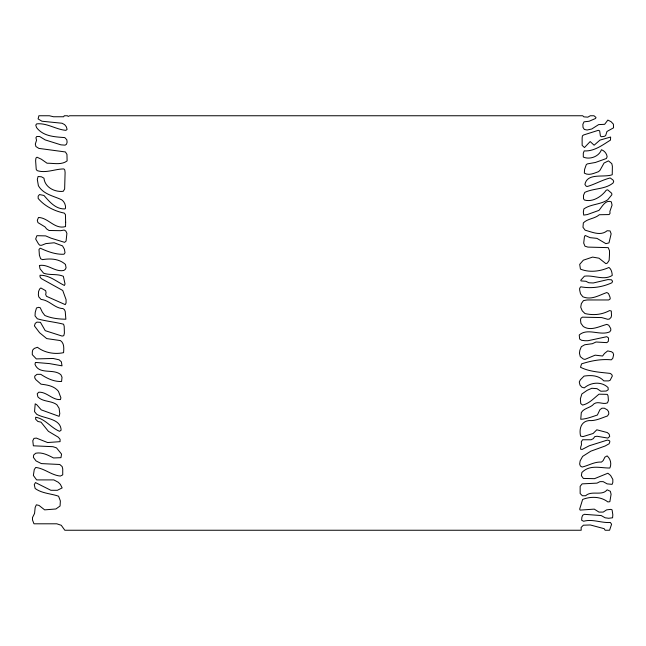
<?xml version="1.0" encoding="UTF-8"?>
<svg xmlns="http://www.w3.org/2000/svg" width="646" height="646" viewBox="0 0 646 646"><rect width="100%" height="100%" fill="white"/><g stroke="black" fill="none" stroke-linecap="round" stroke-linejoin="round"><path stroke-width="0.97" d="M65.642 222.289L65.537 226.568C54.7 229.693 48.345 217.694 38.485 217.476L37.306 220.367L37.953 222.612L45.01 226.883L46.609 228.918L48.991 230.477L60.651 230.687L64.196 230.057L65.86 231.098L66.901 233.392L66.07 241.095L64.608 242.347L51.074 238.18L45.656 235.887L36.903 235.685L35.659 239.012L38.574 244.01L39.826 245.262L41.699 245.262L45.866 243.599L54.191 242.767L62.525 245.892L64.398 249.219L65.028 252.764L63.986 254.225C55.919 254.702 47.554 251.569 40.238 248.177L38.986 249.429L39.406 255.259L40.658 258.804L42.531 259.635C50.436 258.263 59.238 258.788 65.44 264.432L66.07 267.759L65.238 269.43L63.776 270.472C54.894 272.224 48.232 263.915 39.406 265.474L40.028 268.801L43.573 273.177C49.944 275.503 57.066 273.508 63.356 276.302L65.028 284.006L64.398 285.467C56.622 281.608 49.193 275.035 40.028 275.261L40.028 276.924L41.279 278.596L62.735 290.466L66.07 299.631L66.07 302.966L65.238 304.629L46.488 296.296L45.656 294.423L46.068 292.759L45.656 290.676L40.868 287.963L39.616 289.004L38.574 291.507L38.364 294.842L38.784 296.926L41.069 299.421C49.5 300.212 54.595 308.287 62.945 308.586L64.398 309.628L65.238 311.501L65.86 319.213C58.762 319.116 51.349 318.333 44.824 315.466L42.321 312.131L40.238 307.754L38.574 307.343L36.491 307.964L35.239 312.341L35.029 315.878L37.323 318.793C45.89 321.248 55.096 322.015 63.566 324.211L64.196 326.295L64.398 333.166L63.776 335.67L62.113 336.082L45.236 330.671L40.448 322.338L36.903 322.128L35.239 323.38L34.408 325.875L39.616 332.755L46.698 338.585L60.458 340.587C64.438 343.325 63.849 348.452 63.583 352.651C54.845 354.557 44.655 352.869 37.444 347.29L34.311 348.412L32.744 349.97L32.3 351.981L32.3 354.67L36.321 358.91L53.085 358.465L59.117 359.806L61.354 361.817L62.024 365.838L49.508 363.601L36.321 362.487L35.425 362.487L34.981 364.279C39.067 375.148 53.699 368.172 60.902 374.777L62.024 377.24L61.572 381.479C53.812 381.802 47.069 378.419 40.795 374.333L36.992 374.333L34.755 376.117L34.755 377.91L35.877 379.695L41.013 384.168C47.433 384.992 54.07 385.88 58.447 391.315L60.902 397.799L60.458 399.583C52.318 400.181 46.77 391.71 38.784 392.211L37.218 393.777L37.888 396.902C42.894 402.087 51.309 400.463 56.88 404.727L59.117 408.296L59.787 413.666L59.117 416.347L41.239 409.863L36.765 404.727L35.207 403.831L34.537 411.647L36.765 414.336C44.655 418.81 60.781 418.358 61.128 430.196L59.561 431.318C50.897 427.773 45.155 418.81 35.651 417.235L35.651 419.246L37.888 421.483L41.013 422.153L48.393 431.318L58.293 437.205L60.07 439.28L60.07 441.654L47.61 442.542L36.346 438.093L33.972 438.392L32.785 440.766L33.374 445.805L52.948 446.693L56.509 447.88L61.556 454.106L60.958 457.667L53.545 457.966C48.054 455.131 42.127 451.966 35.748 453.217L33.673 454.994L33.374 457.368L36.047 460.929L41.384 463.594L59.771 464.49L62.145 466.565L62.735 468.939L62.735 474.867L60.369 476.054C51.607 475.311 44.445 468.398 35.748 467.454L34.27 469.529L33.374 475.464L36.636 479.905L53.844 479.905L58.293 482.279L60.369 484.355L62.145 487.916L57.397 490.29L50.873 490.29L35.457 482.578L34.27 484.653L35.159 488.513C42.135 493.544 50.961 493.528 58.584 496.217L60.369 500.965L60.07 506.004L55.919 508.975L44.647 509.864L39.01 505.414L36.346 504.817L35.159 507.49L34.561 513.425L32.486 517.575L32.486 519.949L33.972 523.801L56.808 523.801L61.257 525.287L64.818 530.245L581.19 530.245L581.142 527.435L583.37 525.206L590.299 524.964L604.163 528.678L605.124 530.245L609.574 530.245L611.584 524.221L610.349 522.485C601.256 523.139 592.721 518.762 583.613 521.249L581.634 520.256L581.885 517.284L582.627 515.306L584.355 514.321L601.192 515.556L605.149 517.785L608.621 518.278L612.578 517.785L612.828 514.814L612.085 509.864L610.841 509.363L606.634 509.864L603.17 512.092L598.963 512.092L594.263 509.121L580.148 510.106L579.656 509.121L582.627 499.463C590.735 496.209 600.885 496.459 607.878 501.942L609.856 501.692L611.092 494.263L610.349 491.299L607.135 489.813C601.943 496.386 591.712 490.08 585.599 495.748L582.377 495.748L580.148 493.52L580.148 486.341L582.127 483.87L596.985 483.127L599.956 481.641L603.17 481.641L607.135 483.87L612.085 484.363L612.828 482.384L612.828 479.413L610.599 475.456L607.878 473.227L594.506 478.67L583.37 478.428L581.384 475.698L581.885 472.484C589.976 464.321 600.182 468.124 609.856 468.027C611.786 463.949 610.543 458.797 607.135 455.898L604.906 457.134L603.17 460.598L601.442 462.084C594.433 461.615 588.611 465.596 582.127 467.034L580.399 466.049L579.656 464.07L580.148 460.848L582.627 456.391L590.791 451.191L605.149 445.998L609.113 443.77L609.856 441.791L609.606 440.798L607.628 440.055L606.634 440.306L589.305 445.748L582.127 449.463L580.649 449.212L580.649 447.234L581.481 444.747L581.303 441.791L582.595 439.764L591.082 439.764L593.294 438.658L594.772 436.623L596.985 436.26L607.87 438.101L609.719 436.438L609.162 434.225L607.321 432.562L596.799 429.8L593.109 433.49L582.958 436.623L580.56 436.074C579.034 429.154 580.867 421.418 589.047 420.57C595.58 421.079 601.491 418.002 607.506 415.959L608.798 413.925L608.613 411.712L607.321 409.871L604.365 408.207L601.967 408.207L599.94 409.685L597.356 415.039C592.091 416.727 586.39 419.084 580.746 419.278L581.303 412.632C584.049 407.796 590.646 408.07 594.029 403.782C598.293 400.883 603.081 404.856 607.506 402.854L608.427 400.455L608.056 395.845L607.321 394.367L599.012 394.181C593.908 398.202 589.184 403.661 582.595 405.074L580.746 403.597L580.374 398.8L581.852 393.995L587.206 390.305L591.817 388.278L596.985 388.65L600.861 391.234L606.214 391.048L608.241 389.756L608.056 387.543C601.474 381.229 590.985 382.157 584.25 387.907L581.852 387.172L580.011 385.137L579.268 382.004L580.374 379.791L584.065 376.101C591.122 375.043 598.664 375.269 603.816 380.898L608.613 380.898L610.09 380.341L612.351 375.964L611.714 374.478L610.228 373.42C600.271 372.233 589.499 371.83 580.504 367.259L581.57 363.868C591.147 360.783 601.046 358.861 611.294 359.83L612.779 358.344L613.627 354.735L612.989 352.829L611.504 351.763L607.684 350.915L604.495 353.459L602.589 356.011L595.152 355.163L584.961 359.41L583.265 358.982L580.294 356.649L579.446 353.249L579.866 350.277L581.36 346.668L584.751 344.754L592.398 343.696L596.008 342L606.836 342.638L608.322 341.363L608.532 337.963L606.836 336.687L587.941 340.725L584.961 340.725L581.57 340.297L579.656 339.029L579.236 334.991C587.61 327.546 600.231 336.162 609.808 331.81L610.866 330.106L610.656 328.41L608.742 325.229L606.836 324.381C599.302 326.343 590.662 331.406 583.265 326.496L580.932 323.315L580.504 319.915L580.932 318.22L582.417 317.162L601.741 317.582L607.684 319.285L609.38 319.067L611.076 317.372L611.504 315.676L611.294 311.001L609.59 310.581C601.894 314.659 593.698 315.579 584.961 313.552L582.207 310.791L580.722 307.181L581.36 303.572L583.475 300.6L587.085 299.962L608.742 299.962L610.228 298.904L610.018 297.2L608.532 293.591L606.836 292.533C599.068 295.182 591.453 300.374 582.845 296.78L580.504 293.809L579.656 289.981L579.656 288.286L580.722 286.8C591.373 288.714 601.991 287.3 611.932 282.762L612.561 281.276L611.504 279.791L607.894 279.581L593.246 282.98L588.789 282.762L585.882 281.276L580.972 280.913L580.786 280.186L584.428 276.181C593.795 274.849 603.598 280.824 612.238 275.454C612.085 272.588 611.415 269.245 608.968 267.46C600.207 271.409 589.435 272.814 580.423 269.091L579.696 264.367L583.338 260.185L592.608 257.092L598.971 258.19L605.875 263.641L607.329 263.092L609.146 260.37L609.509 254.371L609.509 250.737L608.241 247.644L587.876 247.095L584.969 246.191L583.701 243.098L584.428 236.92L585.155 235.459L590.064 237.647L596.969 238.374L605.875 243.647L608.968 242.912L611.148 233.828L610.058 230.921L607.151 230.735C600.61 236.234 592.229 232.1 585.155 230.194L582.975 227.279L583.338 222.918C587.569 218.558 594.7 218.816 599.335 214.738L609.146 214.561L610.058 213.285L609.872 211.468L612.061 205.105L611.334 201.835C605.593 199.339 601.943 206.89 598.971 210.378L587.335 214.561L583.701 215.102L583.338 212.009L583.879 208.924C591.001 203.918 600.4 204.742 607.692 199.832L611.875 194.745L611.697 193.291L607.692 189.835L606.239 190.199C601.547 196.667 592.632 202.424 584.428 200.018L583.516 198.742L583.516 195.286L584.792 192.379C593.844 188.083 605.245 189.52 613.151 182.923L613.692 181.292L612.973 180L610.195 177.957C602.5 179.838 595.232 184.134 587.537 186.428L586.221 186.282L584.905 184.385C587.432 172.442 603.744 177.9 612.238 174.735L612.384 166.264L611.802 163.632L608.435 160.854L604.05 163.042L599.964 170.35L598.503 171.666C594.054 173.225 588.845 175.93 584.323 173.128L584.614 169.333L586.221 164.803L587.246 163.922L595.434 162.461L606.392 158.512L607.127 156.76C606.796 153.675 604.422 150.688 601.426 149.743C599.092 156.558 589.669 159.966 583.298 157.051L583.298 153.255L584.178 150.914C594.175 151.511 602.338 145.132 610.486 140.101L610.632 137.033L599.964 140.101L594.118 145.213L590.169 141.563L584.468 147.554L582.135 145.358L582.135 137.905L582.426 135.862L583.596 134.982L598.357 130.306L599.666 130.896L600.4 136.007L601.426 136.742L604.495 136.298L605.665 135.571L606.974 131.477L613.555 127.819L613.409 124.169L611.068 121.682L607.854 120.075L604.64 124.315L598.648 124.605L591.776 128.99L587.101 130.016L584.323 129.434L583.007 127.383L582.862 124.315L584.032 121.828L589.144 121.246L595.58 118.468L596.016 117.443L593.965 115.755L590.307 115.755L587.828 117.152L583.887 116.861L582.708 115.755L69.566 115.755L68.193 116.45L67.467 115.755L64.229 115.755L63.712 116.756L53.521 116.756L49.387 115.755L38.897 115.755L38.09 118.921L41.95 121.23L62.016 123.241L64.64 124.63L66.336 126.786L67.111 129.41L65.876 130.339C56 129.539 47.037 122.805 36.701 123.854L35.772 125.09L36.547 127.561C43.339 136.492 54.676 136.831 64.794 137.598L66.796 139.754L67.111 142.225L66.49 144.236L65.101 145.156L60.934 144.849L45.188 139.907L39.632 136.516L36.701 136.516L35.926 137.751L36.547 140.222L35.312 144.082L35.926 146.545L38.857 148.402L65.407 151.955L66.958 154.418L67.111 160.902C61.475 165.239 53.57 163.123 47.045 163.22L41.328 159.207L37.008 157.196L35.926 158.125L35.619 160.749L36.233 169.397L37.161 170.633C45.931 173.499 55.063 168.937 63.865 168.929L64.794 170.011L65.101 172.482L64.64 189.003L63.251 191.313C54.829 192.306 44.921 187.469 43.952 178.191L41.481 176.802L38.09 176.495L37.315 179.426L38.397 185.757C42.943 193.639 51.874 195.641 59.658 198.871C63.599 199.961 65.86 204.281 65.537 208.174L65.004 208.924C55.564 209.296 49.484 201.681 43.936 195.455L39.479 194.559L38.162 196.198L38.162 198.443C44.639 206.203 54.458 211.105 64.253 213.091L65.432 214.593L65.642 222.289"/></g></svg>
